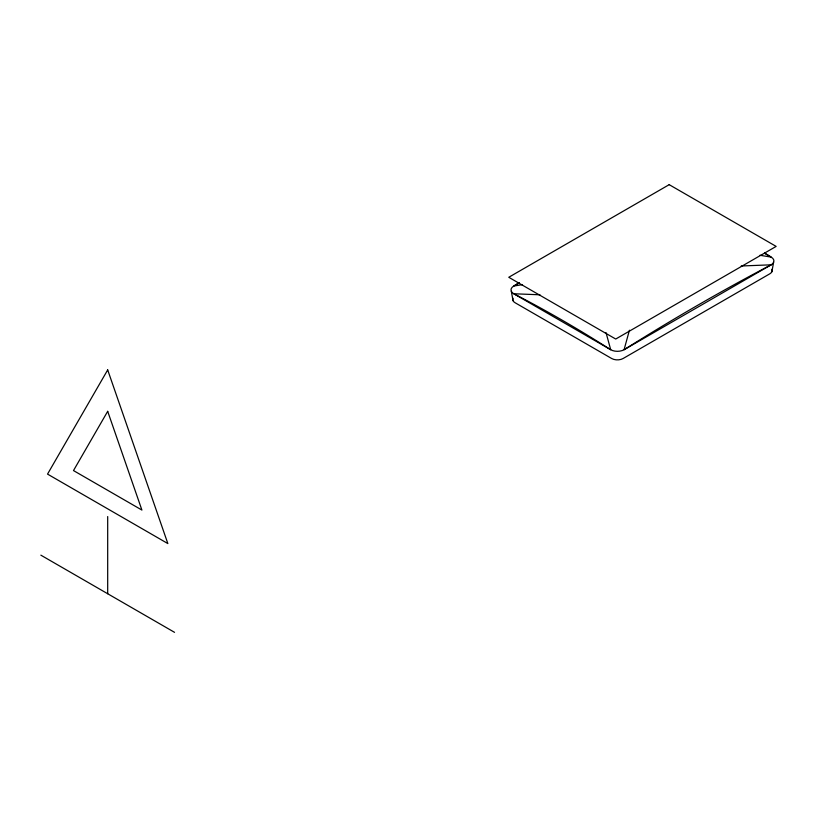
<?xml version="1.0" encoding="UTF-8"?>
<svg xmlns="http://www.w3.org/2000/svg" width="817" height="817" viewBox="0 0 817 817"><rect width="100%" height="100%" fill="white"/><g stroke="black" fill="none" stroke-linecap="round" stroke-linejoin="round"><path stroke-width="1.23" d="M771.891 271.734L773.587 262.369M629.427 330.221L624.076 349.727A9.457 5.453 0 0 1 610.707 349.727A1263.838 729.683 60 0 0 513.781 293.763A9.457 5.453 0 0 1 513.781 286.042A2261.221 1305.525 -60 0 1 519.173 282.662M519.265 282.876L513.781 286.042L522.512 284.622M741.213 265.995L771.136 264.82A9.457 5.453 0 0 0 771.136 257.1A1263.838 729.683 60 0 0 764.671 252.994M539.966 294.794L513.781 293.763L610.707 349.727L606.03 332.652M759.912 255.272L771.136 257.1L764.528 253.28M40.85 555.152L174.542 632.338M511.34 291.322L513.025 300.676M107.691 516.558L107.691 593.745M513.025 298.276A8.027 4.636 0 0 0 515.098 302.75L611.719 358.53A8.027 4.636 0 0 0 623.065 358.53L769.818 273.807A8.027 4.636 0 0 0 771.891 269.334M107.691 369.907L47.539 474.105L167.853 543.571L107.691 369.907M107.691 411.329L73.489 470.572L141.903 510.063L107.691 411.329M669.194 184.662L508.766 277.28L615.722 339.035L776.15 246.407L669.194 184.662M771.136 264.82L624.076 349.727A2261.221 1305.525 -60 0 1 771.136 264.82"/></g></svg>
